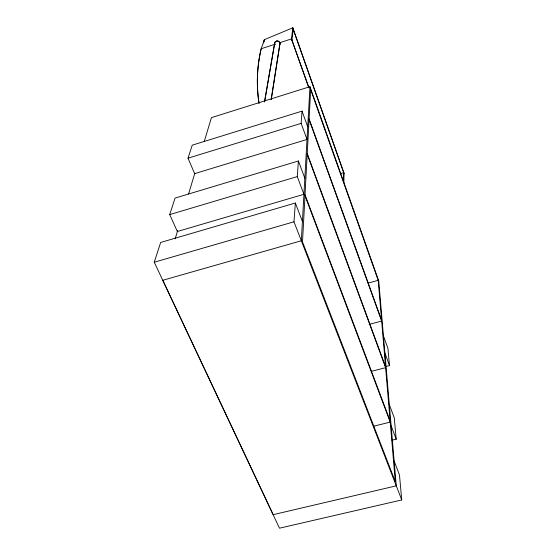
<?xml version="1.0" encoding="UTF-8"?>
<svg xmlns="http://www.w3.org/2000/svg" width="556" height="556" viewBox="0 0 556 556"><rect width="100%" height="100%" fill="white"/><g stroke="black" fill="none" stroke-linecap="round" stroke-linejoin="round"><path stroke-width="0.83" d="M343.858 182.695L344.06 173.263L292.831 27.8L264.406 39.643L261.167 48.747A159.12 148.355 -19.8 0 0 259.013 103.201M343.476 182.458L343.677 172.193M309.963 86.673L301.331 240.769L162.762 280.287L273.177 514.661L396.282 485.847L378.733 280.961L309.963 86.673L211.426 117.636L204.191 141.71M401.745 499.941L293.978 221.795L295.347 203.016L160.67 242.451L154.255 262.217L279.487 528.2L401.745 499.941L399.465 474.893L394.162 461.049M297.272 176.599L298.405 160.99L175.07 198.075L169.712 214.581L177.35 231.505L303.937 194.294L297.272 176.599L169.712 214.581M301.143 123.376L302.033 111.137L192.237 145.172L188.018 158.182L194.642 173.639L307.009 139.452L301.143 123.376L188.018 158.182M291.9 40.053L293.283 29.28L292.783 28.161L344.046 173.715M292.303 29.683L293.234 28.961M291.893 40.102L291.518 38.531M271.279 99.51L279.932 43.98M271.154 99.489L279.828 43.959M264.489 101.852L274.636 43.055M264.614 101.873L274.747 43.069M175.168 238.795L177.711 230.483M188.56 193.988L194.815 173.229M279.619 43.75L280.565 43.438M275.088 44.23L261.167 48.747A159.079 148.313 -19.8 0 0 259.061 103.249M279.188 42.902L291.469 38.913L292.831 27.8L293.193 29.315M340.425 173.646L343.691 172.68M154.255 262.217L293.978 221.795M368.155 283.08L378.205 280.328L310.679 89.641L302.506 241.936L395.281 481.621L378.205 280.328M369.142 324.391L381.659 321.069L309.073 119.547M385.308 366.64L389.499 365.563L387.928 348.299L383.438 335.907M371.345 371.345L385.614 367.676L307.211 154.318M373.423 426.25L390.229 422.108L304.987 195.705M392.001 440.22L396.213 439.198L394.267 417.848L389.325 404.608M295.347 203.016L302.408 221.469M391.132 425.729L396.213 439.198M305.035 194.802L390.131 420.934M298.405 160.99L304.834 178.219M307.253 153.567L385.53 366.675M384.898 352.949L389.499 365.563M302.033 111.137L307.718 126.824M309.108 118.908L381.59 320.207M309.004 87.841L291.469 38.913L308.809 87.799M264.03 41.276A153.505 143.733 -21 0 1 264.406 39.643A153.546 143.775 -21 0 0 263.634 42.902M274.914 44.675A2.69 2.592 16.2 0 1 275.713 41.38A2.69 2.592 16.2 0 1 279.209 41.742A2.69 2.592 16.2 0 1 279.404 45.147M274.928 44.466A2.578 2.488 16.2 0 1 277.513 41.033A2.578 2.488 16.2 0 1 279.425 44.939"/></g></svg>
